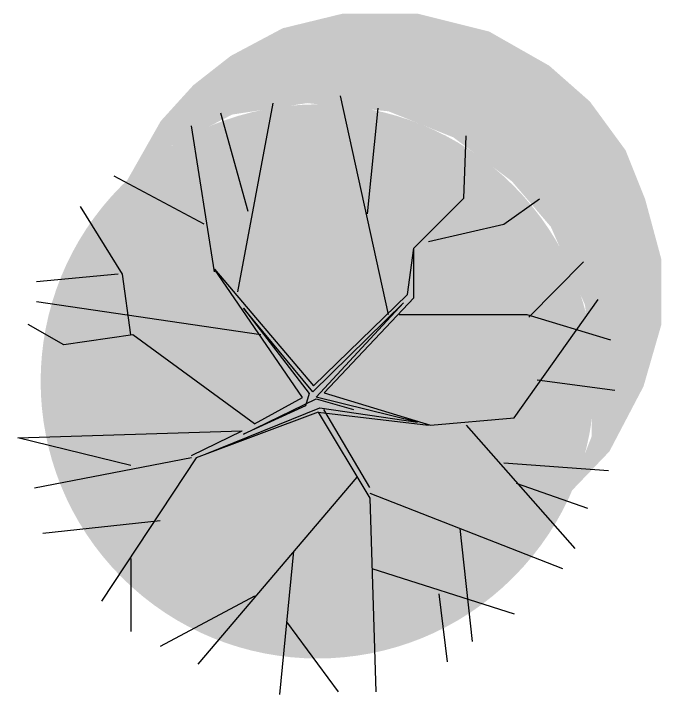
# Model space of a CAD drawing. Header units: millimetres. Extents: x 11966 to 133335, y 1756 to 88592.
# Drawn here: x 61900 to 66111, y 77680 to 82103 of the extents above; entities that cross this region are included whole.
import ezdxf

# ---------------------------------------------------------------- set-up
doc = ezdxf.new("R2010")
doc.units = ezdxf.units.MM

# ---------------------------------------------------------------- blocks, each defined once
blk = doc.blocks.new('A$C52757442')
h = blk.add_hatch(color=53)
h.set_gradient(color1=(207, 215, 121), rotation=45, centered=1, one_color=1, tint=1, name='HEMISPHERICAL')
h.paths.add_polyline_path([(3.5926, 1.3244), (3.7299, 1.6733), (3.7405, 2.0857), (3.6877, 2.5298), (3.4658, 3.0374), (3.2122, 3.3335), (2.8318, 3.619), (2.4091, 3.7882), (1.8808, 3.8411), (1.3948, 3.7671), (1.0038, 3.5661), (0.708, 3.3335), (0.9299, 3.7248), (1.1412, 3.9574), (1.3842, 4.1477), (1.7223, 4.3275), (2.1133, 4.4227), (2.5993, 4.4227), (3.0643, 4.3064), (3.4552, 4.0843), (3.7194, 3.8517), (3.9518, 3.5344), (4.0786, 3.2172), (4.1843, 2.8259), (4.1843, 2.403), (4.0681, 2.0011), (3.8462, 1.5782), (3.5926, 1.3138)])
h = blk.add_hatch(color=32)
h.set_gradient(color1=(236, 200, 19), color2=(255, 255, 153), tint=1, name='SPHERICAL')
edge = h.paths.add_edge_path()
edge.add_ellipse((1.9489, 2.0332), major_axis=(-1.2728, 1.2728), ratio=1, start_angle=315, end_angle=675)
at = {"color": 32}
for p, q in [((2.4104, 2.4676), (2.0972, 3.8894)), ((1.4299, 2.6147), (1.6614, 3.8403)), ((2.2742, 3.1213), (2.3423, 3.8077)), ((1.498, 3.1376), (1.321, 3.775)), ((1.2801, 2.7454), (1.1303, 3.6933)), ((2.899, 3.2237), (2.9143, 3.6279)), ((1.212, 3.0559), (0.6264, 3.3664)), ((2.575, 2.8997), (2.899, 3.2237)), ((3.1594, 3.0559), (3.3909, 3.2193)), ((0.6809, 2.7291), (0.4085, 3.1703)), ((2.6692, 2.9415), (3.1594, 3.0559)), ((2.533, 2.5984), (2.575, 2.8997)), ((2.575, 2.5757), (2.575, 2.8997)), ((3.3228, 2.4513), (3.6769, 2.8108)), ((1.2801, 2.7618), (1.9237, 2.005)), ((1.8521, 1.9283), (1.2801, 2.7618)), ((0.6537, 2.7291), (0.1226, 2.6801)), ((0.7354, 2.3369), (0.6809, 2.7291)), ((1.9237, 2.005), (2.533, 2.5984)), ((1.9916, 1.9583), (2.575, 2.5757)), ((3.2275, 1.7976), (3.7722, 2.5657)), ((1.5797, 2.3369), (0.1226, 2.5493)), ((2.5071, 2.5436), (1.9182, 1.9666)), ((1.9409, 1.9319), (2.5071, 2.5436)), ((1.9182, 1.9666), (1.4678, 2.509)), ((1.4678, 2.509), (1.8954, 1.9547)), ((2.4785, 2.4676), (3.3092, 2.4676)), ((3.3092, 2.4676), (3.854, 2.3042)), ((0.2996, 2.2715), (0.0681, 2.4023)), ((0.749, 2.3369), (0.2996, 2.2715)), ((1.5391, 1.7584), (0.749, 2.3369)), ((3.3773, 2.0427), (3.8812, 1.9774)), ((1.8954, 1.9547), (1.8717, 1.8736)), ((1.9916, 1.9583), (2.6828, 1.7486)), ((1.4678, 1.6895), (1.9409, 1.9201)), ((1.5391, 1.7584), (1.8521, 1.9283)), ((2.5991, 1.7696), (1.9409, 1.9319)), ((1.9409, 1.9201), (2.1834, 1.8508)), ((1.2254, 1.5618), (1.9647, 1.8627)), ((1.8717, 1.8736), (1.4678, 1.6895)), ((1.9647, 1.8627), (2.5991, 1.7696)), ((1.9533, 1.8329), (1.1606, 1.536)), ((1.9533, 1.8329), (2.2879, 1.2747)), ((1.9533, 1.8329), (2.6692, 1.7486)), ((1.9875, 1.8508), (2.2873, 1.3431)), ((2.6828, 1.7486), (3.2275, 1.7976)), ((2.9143, 1.7486), (3.6224, 0.9478)), ((0, 1.6669), (1.4585, 1.7117)), ((1.1303, 1.5525), (1.4585, 1.7117)), ((0.7354, 1.4871), (0, 1.6669)), ((1.1303, 1.5361), (0.1089, 1.34)), ((1.1606, 1.536), (0.5447, 0.6046)), ((3.1594, 1.5035), (3.8403, 1.4544)), ((2.204, 1.4107), (1.1712, 0.1961)), ((3.2411, 1.3727), (3.7042, 1.2093)), ((2.2879, 1.3073), (3.5407, 0.8171)), ((2.2879, 1.2747), (2.3287, 0.0163)), ((0.926, 1.1276), (0.1634, 1.0459)), ((2.8734, 1.0786), (2.9552, 0.3432)), ((1.7918, 0.9312), (1.7023, 0)), ((0.7354, 0.8821), (0.7354, 0.4085)), ((2.3015, 0.8171), (3.2275, 0.5229)), ((1.5389, 0.6373), (0.926, 0.3105)), ((2.7373, 0.6537), (2.7917, 0.2124)), ((1.7477, 0.472), (2.0836, 0.0163))]:
    blk.add_line(p, q, dxfattribs=at)

msp = doc.modelspace()

# ---------------------------------------------------------------- block references
at = {"xscale": 1000, "yscale": 1000, "zscale": 1000}
msp.add_blockref('A$C52757442', (61926.9, 77680.3), dxfattribs=at)

doc.saveas('drawing.dxf')
